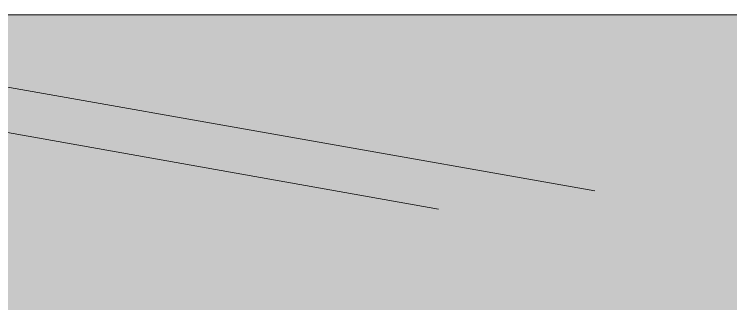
# Model space of a CAD drawing. Header units: millimetres. Extents: x -515342 to 330399, y -224905 to 507333.
# Drawn here: x -297428 to -293427, y 130757 to 132371 of the extents above; entities that cross this region are included whole.
import ezdxf

# ---------------------------------------------------------------- set-up
doc = ezdxf.new("R2010")
doc.units = ezdxf.units.MM
doc.layers.add('экспертиза ДУ', color=1, linetype='Continuous', lineweight=0)
doc.layers.add('экспертиза условные обозначения', color=1, linetype='Continuous', lineweight=0)

msp = doc.modelspace()

# ---------------------------------------------------------------- hatches: boundary and pattern name
at = {"layer": 'экспертиза ДУ', "lineweight": 0}
h = msp.add_hatch(color=30, dxfattribs=at)
edge = h.paths.add_edge_path()
edge.add_arc((-294232.8807, 131312.8161), 332.544, 0, 360)
h = msp.add_hatch(color=5, dxfattribs=at)
edge = h.paths.add_edge_path()
edge.add_arc((-295139.3016, 131250.858), 332.544, 0, 360)
at = {"layer": 'экспертиза условные обозначения'}
h = msp.add_hatch(dxfattribs=at)
h.set_pattern_fill('GRASS', color=3, scale=24)
h.set_pattern_definition([(90, (-374753.14, -34405.7), (-431.0523, 431.0523), [114.3, -747.8046]), (45, (-374753.14, -34405.7), (-431.0523, 431.0523), [114.3, -495.3]), (135, (-374753.14, -34405.7), (-431.0523, -431.0523), [114.3, -495.3])])
h.paths.add_polyline_path([(-317580.759, 132368.6058), (-272590.759, 132368.6058), (-272590.759, 129953.6058), (-276215.759, 129953.6058), (-276215.759, 129563.6058), (-275370.759, 129563.6058), (-275370.759, 126493.5459), (-278333.22, 126493.5459), (-278333.22, 129573.6058), (-278304.8297, 129573.6058), (-278304.8297, 129963.6058), (-283200.259, 129963.6058), (-283200.259, 126768.5459), (-284520.759, 126768.5459), (-284520.759, 129953.6058), (-288440.759, 129953.6058), (-288440.759, 130213.3459), (-292644.9691, 130214.6485), (-292644.9691, 126343.5459), (-301406.9946, 126343.5459), (-301406.9946, 130193.0459), (-303686.4946, 130193.0459), (-303686.4946, 130235.6745), (-305020.759, 130238.5459), (-317580.759, 130238.5459)])

# ---------------------------------------------------------------- linework, layer by layer
at = {"layer": 'экспертиза ДУ', "elevation": 0}
msp.add_lwpolyline([(-295059.7137, 131283.906), (-455557.9375, 159815.0995), (-294185.888, 131385.9737)], dxfattribs=at)
at = {"layer": 'экспертиза условные обозначения', "color": 3}
msp.add_lwpolyline([(-317580.759, 132368.6058), (-272590.759, 132368.6058), (-272590.759, 129953.6058), (-276215.759, 129953.6058), (-276215.759, 129563.6058), (-275370.759, 129563.6058), (-275370.759, 126493.5459), (-278333.22, 126493.5459), (-278333.22, 129573.6058), (-278304.8297, 129573.6058), (-278304.8297, 129963.6058), (-283200.259, 129963.6058), (-283200.259, 126768.5459), (-284520.759, 126768.5459), (-284520.759, 129953.6058), (-288440.759, 129953.6058), (-288440.759, 130213.3459), (-292644.9691, 130214.6485), (-292644.9691, 126343.5459), (-301406.9946, 126343.5459), (-301406.9946, 130193.0459), (-303686.4946, 130193.0459)], dxfattribs=at)

doc.saveas('drawing.dxf')
